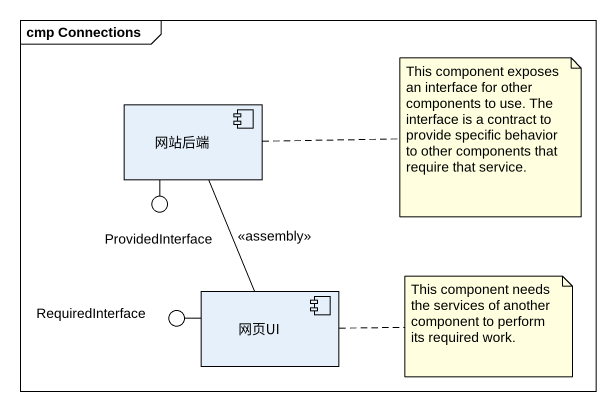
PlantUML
@startuml
mainframe cmp Connections
component 网站后端
() ProvidedInterface
component 网页UI
() RequiredInterface
网站后端 -- ProvidedInterface
网页UI -left- RequiredInterface
网页UI -up- 网站后端 : <<assembly>>
note right of 网站后端 : This component exposes an interface for other components to use. The interface is a contract to provide specific behavior to other components that require that service.
note right of 网页UI : This component needs the services of another component to perform its required work.
@enduml
